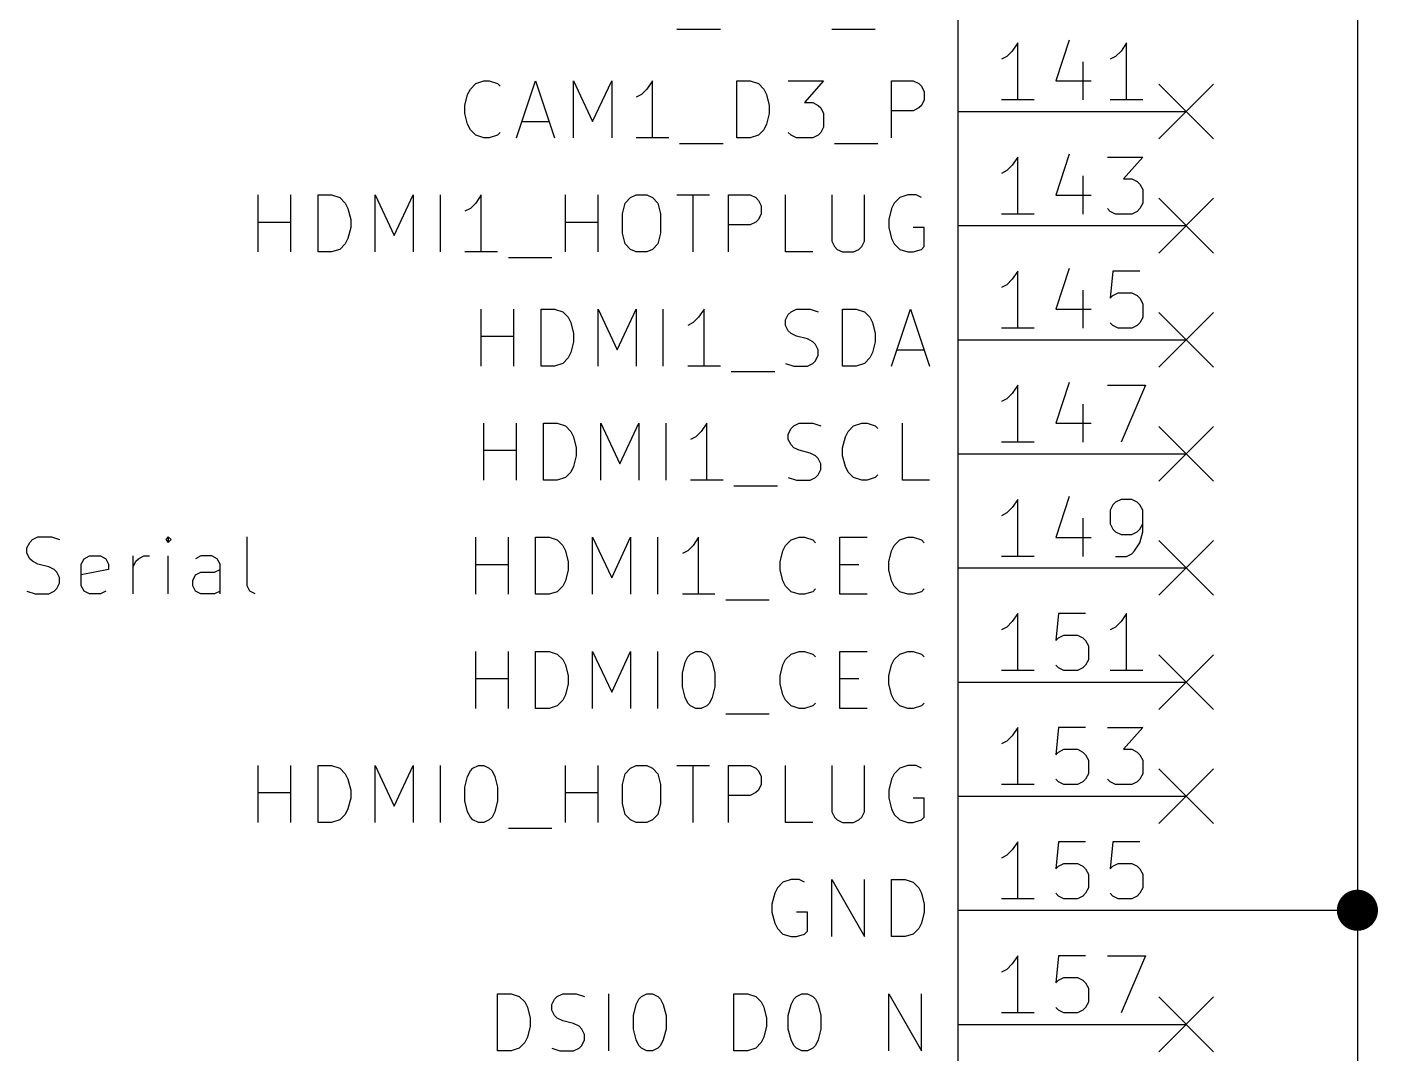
# Model space of a CAD drawing. Extents: x 0.4 to 11.3, y -7.9 to -0.4.
# Drawn here: x 2.435 to 3.618, y -4.176 to -3.276 of the extents above; entities that cross this region are included whole.
import ezdxf

# ---------------------------------------------------------------- set-up
doc = ezdxf.new("R2010")
doc.units = 0
doc.header["$MEASUREMENT"] = 0
for name, color, linetype in [('BLUE2', 5, 'CONTINUOUS'), ('CYAN2', 4, 'CONTINUOUS'), ('GREEN3', 91, 'CONTINUOUS'), ('RED2', 1, 'CONTINUOUS'), ('RED3', 11, 'CONTINUOUS')]:
    doc.layers.add(name, color=color, linetype=linetype)

msp = doc.modelspace()

# ---------------------------------------------------------------- linework, layer by layer
at = {"layer": 'BLUE2', "linetype": 'CONTINUOUS'}
for p, q in [((3.426, -3.326), (3.474, -3.374)), ((3.474, -3.326), (3.426, -3.374)), ((3.426, -3.426), (3.474, -3.474)), ((3.474, -3.426), (3.426, -3.474)), ((3.426, -3.526), (3.474, -3.574)), ((3.474, -3.526), (3.426, -3.574)), ((3.426, -3.626), (3.474, -3.674)), ((3.474, -3.626), (3.426, -3.674)), ((3.426, -3.726), (3.474, -3.774)), ((3.474, -3.726), (3.426, -3.774)), ((3.426, -3.826), (3.474, -3.874)), ((3.474, -3.826), (3.426, -3.874)), ((3.426, -3.926), (3.474, -3.974)), ((3.474, -3.926), (3.426, -3.974)), ((3.426, -4.126), (3.474, -4.174)), ((3.474, -4.126), (3.426, -4.174))]:
    msp.add_line(p, q, dxfattribs=at)
at = {"layer": 'CYAN2', "linetype": 'CONTINUOUS'}
for p, q in [((3.0038, -3.2779), (3.0419, -3.2779)), ((3.1395, -3.2779), (3.1776, -3.2779)), ((2.8229, -3.3303), (2.8276, -3.3255)), ((2.8276, -3.3255), (2.8348, -3.3231)), ((2.8348, -3.3231), (2.8395, -3.3231)), ((2.8395, -3.3231), (2.8467, -3.3255)), ((2.8467, -3.3255), (2.849, -3.3279)), ((2.8633, -3.3731), (2.88, -3.3231)), ((2.88, -3.3231), (2.8967, -3.3731)), ((2.9133, -3.3731), (2.9133, -3.3231)), ((2.9133, -3.3231), (2.93, -3.3588)), ((2.93, -3.3588), (2.9467, -3.3231)), ((2.9467, -3.3231), (2.9467, -3.3731)), ((2.9824, -3.3231), (2.9776, -3.3303)), ((2.9824, -3.3731), (2.9824, -3.3231)), ((3.0562, -3.3731), (3.0562, -3.3231)), ((3.0562, -3.3231), (3.0681, -3.3231)), ((3.0681, -3.3231), (3.0752, -3.3255)), ((3.0752, -3.3255), (3.08, -3.3303)), ((3.1014, -3.3231), (3.1324, -3.3231)), ((3.1324, -3.3231), (3.1157, -3.3422)), ((3.1919, -3.3731), (3.1919, -3.3231)), ((3.1919, -3.3231), (3.2109, -3.3231)), ((3.2109, -3.3231), (3.2157, -3.3255)), ((3.2157, -3.3255), (3.2181, -3.3279)), ((2.8181, -3.3446), (2.8205, -3.335)), ((2.8205, -3.335), (2.8229, -3.3303)), ((2.9729, -3.335), (2.9681, -3.3374)), ((2.9776, -3.3303), (2.9729, -3.335)), ((3.08, -3.3303), (3.0824, -3.335)), ((3.0824, -3.335), (3.0848, -3.3446)), ((3.2181, -3.3279), (3.2205, -3.3327)), ((3.2205, -3.3327), (3.2205, -3.3398)), ((2.8181, -3.3517), (2.8181, -3.3446)), ((3.0848, -3.3446), (3.0848, -3.3517)), ((3.1157, -3.3422), (3.1229, -3.3422)), ((3.1229, -3.3422), (3.1276, -3.3446)), ((3.1276, -3.3446), (3.13, -3.3469)), ((3.13, -3.3469), (3.1324, -3.3517)), ((3.2157, -3.3469), (3.2109, -3.3493)), ((3.2181, -3.3446), (3.2157, -3.3469)), ((3.2205, -3.3398), (3.2181, -3.3446)), ((2.8205, -3.3612), (2.8181, -3.3517)), ((2.8681, -3.3588), (2.8919, -3.3588)), ((3.0848, -3.3517), (3.0824, -3.3612)), ((3.1324, -3.3517), (3.1324, -3.3636)), ((3.2109, -3.3493), (3.1919, -3.3493)), ((2.8229, -3.366), (2.8205, -3.3612)), ((2.8276, -3.3708), (2.8229, -3.366)), ((2.8348, -3.3731), (2.8276, -3.3708)), ((2.8467, -3.3708), (2.8395, -3.3731)), ((2.849, -3.3684), (2.8467, -3.3708)), ((3.0752, -3.3708), (3.0681, -3.3731)), ((3.08, -3.366), (3.0752, -3.3708)), ((3.0824, -3.3612), (3.08, -3.366)), ((3.1038, -3.3708), (3.1014, -3.3684)), ((3.1086, -3.3731), (3.1038, -3.3708)), ((3.1276, -3.3708), (3.1229, -3.3731)), ((3.13, -3.3684), (3.1276, -3.3708)), ((3.1324, -3.3636), (3.13, -3.3684)), ((2.8395, -3.3731), (2.8348, -3.3731)), ((2.9967, -3.3731), (2.9681, -3.3731)), ((3.0062, -3.3779), (3.0443, -3.3779)), ((3.0681, -3.3731), (3.0562, -3.3731)), ((3.1229, -3.3731), (3.1086, -3.3731)), ((3.1419, -3.3779), (3.18, -3.3779)), ((2.6371, -3.4731), (2.6371, -3.4231)), ((2.6657, -3.4731), (2.6657, -3.4231)), ((2.6895, -3.4731), (2.6895, -3.4231)), ((2.6895, -3.4231), (2.7014, -3.4231)), ((2.7014, -3.4231), (2.7086, -3.4255)), ((2.7086, -3.4255), (2.7133, -3.4303)), ((2.7133, -3.4303), (2.7157, -3.435)), ((2.7395, -3.4731), (2.7395, -3.4231)), ((2.7395, -3.4231), (2.7562, -3.4588)), ((2.7562, -3.4588), (2.7729, -3.4231)), ((2.7729, -3.4231), (2.7729, -3.4731)), ((2.7967, -3.4731), (2.7967, -3.4231)), ((2.8276, -3.4303), (2.8229, -3.435)), ((2.8324, -3.4231), (2.8276, -3.4303)), ((2.8324, -3.4731), (2.8324, -3.4231)), ((2.9062, -3.4731), (2.9062, -3.4231)), ((2.9348, -3.4731), (2.9348, -3.4231)), ((2.9562, -3.4398), (2.9586, -3.4303)), ((2.9586, -3.4303), (2.9633, -3.4255)), ((2.9633, -3.4255), (2.9681, -3.4231)), ((2.9681, -3.4231), (2.9776, -3.4231)), ((2.9776, -3.4231), (2.9824, -3.4255)), ((2.9824, -3.4255), (2.9871, -3.4303)), ((2.9871, -3.4303), (2.9895, -3.4398)), ((3.0038, -3.4231), (3.0324, -3.4231)), ((3.0181, -3.4731), (3.0181, -3.4231)), ((3.049, -3.4731), (3.049, -3.4231)), ((3.049, -3.4231), (3.0681, -3.4231)), ((3.0681, -3.4231), (3.0729, -3.4255)), ((3.0729, -3.4255), (3.0752, -3.4279)), ((3.0752, -3.4279), (3.0776, -3.4327)), ((3.099, -3.4731), (3.099, -3.4231)), ((3.1395, -3.4231), (3.1395, -3.4636)), ((3.1681, -3.4636), (3.1681, -3.4231)), ((3.1943, -3.4303), (3.1919, -3.435)), ((3.199, -3.4255), (3.1943, -3.4303)), ((3.2062, -3.4231), (3.199, -3.4255)), ((3.2133, -3.4231), (3.2062, -3.4231)), ((3.2181, -3.4255), (3.2133, -3.4231)), ((2.7157, -3.435), (2.7181, -3.4446)), ((2.8229, -3.435), (2.8181, -3.4374)), ((2.9562, -3.4565), (2.9562, -3.4398)), ((2.9895, -3.4398), (2.9895, -3.4565)), ((3.0776, -3.4398), (3.0752, -3.4446)), ((3.0776, -3.4327), (3.0776, -3.4398)), ((3.1919, -3.435), (3.1895, -3.4446)), ((2.6371, -3.4469), (2.6657, -3.4469)), ((2.7181, -3.4517), (2.7157, -3.4612)), ((2.7181, -3.4446), (2.7181, -3.4517)), ((2.9062, -3.4469), (2.9348, -3.4469)), ((3.0681, -3.4493), (3.049, -3.4493)), ((3.0729, -3.4469), (3.0681, -3.4493)), ((3.0752, -3.4446), (3.0729, -3.4469)), ((3.1895, -3.4446), (3.1895, -3.4517)), ((3.1895, -3.4517), (3.1919, -3.4612)), ((3.2205, -3.4517), (3.2109, -3.4517)), ((3.2205, -3.4684), (3.2205, -3.4517)), ((2.7133, -3.466), (2.7086, -3.4708)), ((2.7157, -3.4612), (2.7133, -3.466)), ((2.9586, -3.466), (2.9562, -3.4565)), ((2.9633, -3.4708), (2.9586, -3.466)), ((2.9871, -3.466), (2.9824, -3.4708)), ((2.9895, -3.4565), (2.9871, -3.466)), ((3.1395, -3.4636), (3.1419, -3.4684)), ((3.1657, -3.4684), (3.1681, -3.4636)), ((3.1919, -3.4612), (3.1943, -3.466)), ((3.1943, -3.466), (3.199, -3.4708)), ((2.7014, -3.4731), (2.6895, -3.4731)), ((2.7086, -3.4708), (2.7014, -3.4731)), ((2.8467, -3.4731), (2.8181, -3.4731)), ((2.8562, -3.4779), (2.8943, -3.4779)), ((2.9681, -3.4731), (2.9633, -3.4708)), ((2.9776, -3.4731), (2.9681, -3.4731)), ((2.9824, -3.4708), (2.9776, -3.4731)), ((3.1229, -3.4731), (3.099, -3.4731)), ((3.1419, -3.4684), (3.1443, -3.4708)), ((3.1443, -3.4708), (3.149, -3.4731)), ((3.149, -3.4731), (3.1586, -3.4731)), ((3.1586, -3.4731), (3.1633, -3.4708)), ((3.1633, -3.4708), (3.1657, -3.4684)), ((3.199, -3.4708), (3.2062, -3.4731)), ((3.2062, -3.4731), (3.2109, -3.4731)), ((3.2109, -3.4731), (3.2181, -3.4708)), ((3.2181, -3.4708), (3.2205, -3.4684)), ((2.8324, -3.5731), (2.8324, -3.5231)), ((2.8609, -3.5731), (2.8609, -3.5231)), ((2.8848, -3.5731), (2.8848, -3.5231)), ((2.8848, -3.5231), (2.8967, -3.5231)), ((2.8967, -3.5231), (2.9038, -3.5255)), ((2.9038, -3.5255), (2.9086, -3.5303)), ((2.9348, -3.5731), (2.9348, -3.5231)), ((2.9348, -3.5231), (2.9514, -3.5588)), ((2.9514, -3.5588), (2.9681, -3.5231)), ((2.9681, -3.5231), (2.9681, -3.5731)), ((2.9919, -3.5731), (2.9919, -3.5231)), ((3.0276, -3.5231), (3.0229, -3.5303)), ((3.0276, -3.5731), (3.0276, -3.5231)), ((3.1014, -3.5279), (3.1038, -3.5255)), ((3.1038, -3.5255), (3.1086, -3.5231)), ((3.1086, -3.5231), (3.1205, -3.5231)), ((3.1205, -3.5231), (3.1276, -3.5255)), ((3.149, -3.5731), (3.149, -3.5231)), ((3.149, -3.5231), (3.1609, -3.5231)), ((3.1609, -3.5231), (3.1681, -3.5255)), ((3.1681, -3.5255), (3.1729, -3.5303)), ((3.1919, -3.5731), (3.2086, -3.5231)), ((3.2086, -3.5231), (3.2252, -3.5731)), ((2.9086, -3.5303), (2.911, -3.535)), ((2.911, -3.535), (2.9133, -3.5446)), ((3.0181, -3.535), (3.0133, -3.5374)), ((3.0229, -3.5303), (3.0181, -3.535)), ((3.099, -3.5327), (3.1014, -3.5279)), ((3.099, -3.5374), (3.099, -3.5327)), ((3.1014, -3.5422), (3.099, -3.5374)), ((3.1729, -3.5303), (3.1752, -3.535)), ((3.1752, -3.535), (3.1776, -3.5446)), ((2.8324, -3.5469), (2.8609, -3.5469)), ((2.9133, -3.5446), (2.9133, -3.5517)), ((3.1038, -3.5446), (3.1014, -3.5422)), ((3.1086, -3.5469), (3.1038, -3.5446)), ((3.1181, -3.5493), (3.1086, -3.5469)), ((3.1229, -3.5517), (3.1181, -3.5493)), ((3.1776, -3.5446), (3.1776, -3.5517)), ((2.911, -3.5612), (2.9086, -3.566)), ((2.9133, -3.5517), (2.911, -3.5612)), ((3.1252, -3.5541), (3.1229, -3.5517)), ((3.1276, -3.5588), (3.1252, -3.5541)), ((3.1276, -3.5636), (3.1276, -3.5588)), ((3.1752, -3.5612), (3.1729, -3.566)), ((3.1776, -3.5517), (3.1752, -3.5612)), ((3.1967, -3.5588), (3.2205, -3.5588)), ((2.8967, -3.5731), (2.8848, -3.5731)), ((2.9038, -3.5708), (2.8967, -3.5731)), ((2.9086, -3.566), (2.9038, -3.5708)), ((3.0419, -3.5731), (3.0133, -3.5731)), ((3.099, -3.5708), (3.1062, -3.5731)), ((3.1062, -3.5731), (3.1181, -3.5731)), ((3.1181, -3.5731), (3.1229, -3.5708)), ((3.1229, -3.5708), (3.1252, -3.5684)), ((3.1252, -3.5684), (3.1276, -3.5636)), ((3.1609, -3.5731), (3.149, -3.5731)), ((3.1681, -3.5708), (3.1609, -3.5731)), ((3.1729, -3.566), (3.1681, -3.5708)), ((3.0514, -3.5779), (3.0895, -3.5779)), ((2.8348, -3.6731), (2.8348, -3.6231)), ((2.8633, -3.6731), (2.8633, -3.6231)), ((2.8871, -3.6731), (2.8871, -3.6231)), ((2.8871, -3.6231), (2.899, -3.6231)), ((2.899, -3.6231), (2.9062, -3.6255)), ((2.9062, -3.6255), (2.911, -3.6303)), ((2.911, -3.6303), (2.9133, -3.635)), ((2.9371, -3.6731), (2.9371, -3.6231)), ((2.9371, -3.6231), (2.9538, -3.6588)), ((2.9538, -3.6588), (2.9705, -3.6231)), ((2.9705, -3.6231), (2.9705, -3.6731)), ((2.9943, -3.6731), (2.9943, -3.6231)), ((3.0252, -3.6303), (3.0205, -3.635)), ((3.03, -3.6231), (3.0252, -3.6303)), ((3.03, -3.6731), (3.03, -3.6231)), ((3.1014, -3.6327), (3.1038, -3.6279)), ((3.1014, -3.6374), (3.1014, -3.6327)), ((3.1038, -3.6279), (3.1062, -3.6255)), ((3.1062, -3.6255), (3.111, -3.6231)), ((3.111, -3.6231), (3.1229, -3.6231)), ((3.1229, -3.6231), (3.13, -3.6255)), ((3.1514, -3.635), (3.1538, -3.6303)), ((3.1538, -3.6303), (3.1586, -3.6255)), ((3.1586, -3.6255), (3.1657, -3.6231)), ((3.1657, -3.6231), (3.1705, -3.6231)), ((3.1705, -3.6231), (3.1776, -3.6255)), ((3.1776, -3.6255), (3.18, -3.6279)), ((3.2014, -3.6731), (3.2014, -3.6231)), ((2.9133, -3.635), (2.9157, -3.6446)), ((2.9157, -3.6446), (2.9157, -3.6517)), ((3.0205, -3.635), (3.0157, -3.6374)), ((3.1038, -3.6422), (3.1014, -3.6374)), ((3.1062, -3.6446), (3.1038, -3.6422)), ((3.111, -3.6469), (3.1062, -3.6446)), ((3.149, -3.6446), (3.1514, -3.635)), ((3.149, -3.6517), (3.149, -3.6446)), ((2.8348, -3.6469), (2.8633, -3.6469)), ((2.9157, -3.6517), (2.9133, -3.6612)), ((3.1205, -3.6493), (3.111, -3.6469)), ((3.1252, -3.6517), (3.1205, -3.6493)), ((3.1276, -3.6541), (3.1252, -3.6517)), ((3.13, -3.6588), (3.1276, -3.6541)), ((3.1514, -3.6612), (3.149, -3.6517)), ((2.911, -3.666), (2.9062, -3.6708)), ((2.9133, -3.6612), (2.911, -3.666)), ((3.1252, -3.6708), (3.1276, -3.6684)), ((3.1276, -3.6684), (3.13, -3.6636)), ((3.13, -3.6636), (3.13, -3.6588)), ((3.1538, -3.666), (3.1514, -3.6612)), ((3.1586, -3.6708), (3.1538, -3.666)), ((3.18, -3.6684), (3.1776, -3.6708)), ((2.899, -3.6731), (2.8871, -3.6731)), ((2.9062, -3.6708), (2.899, -3.6731)), ((3.0443, -3.6731), (3.0157, -3.6731)), ((3.0538, -3.6779), (3.0919, -3.6779)), ((3.1014, -3.6708), (3.1086, -3.6731)), ((3.1086, -3.6731), (3.1205, -3.6731)), ((3.1205, -3.6731), (3.1252, -3.6708)), ((3.1657, -3.6731), (3.1586, -3.6708)), ((3.1705, -3.6731), (3.1657, -3.6731)), ((3.1776, -3.6708), (3.1705, -3.6731)), ((3.2252, -3.6731), (3.2014, -3.6731)), ((2.8276, -3.7731), (2.8276, -3.7231)), ((2.8562, -3.7731), (2.8562, -3.7231)), ((2.88, -3.7731), (2.88, -3.7231)), ((2.88, -3.7231), (2.8919, -3.7231)), ((2.8919, -3.7231), (2.899, -3.7255)), ((2.899, -3.7255), (2.9038, -3.7303)), ((2.93, -3.7731), (2.93, -3.7231)), ((2.93, -3.7231), (2.9467, -3.7588)), ((2.9467, -3.7588), (2.9633, -3.7231)), ((2.9633, -3.7231), (2.9633, -3.7731)), ((2.9871, -3.7731), (2.9871, -3.7231)), ((3.0229, -3.7231), (3.0181, -3.7303)), ((3.0229, -3.7731), (3.0229, -3.7231)), ((3.099, -3.7303), (3.1038, -3.7255)), ((3.1038, -3.7255), (3.111, -3.7231)), ((3.111, -3.7231), (3.1157, -3.7231)), ((3.1157, -3.7231), (3.1229, -3.7255)), ((3.1229, -3.7255), (3.1252, -3.7279)), ((3.1467, -3.7731), (3.1467, -3.7231)), ((3.1467, -3.7231), (3.1705, -3.7231)), ((3.1943, -3.7303), (3.199, -3.7255)), ((3.199, -3.7255), (3.2062, -3.7231)), ((3.2062, -3.7231), (3.2109, -3.7231)), ((3.2109, -3.7231), (3.2181, -3.7255)), ((3.2181, -3.7255), (3.2205, -3.7279)), ((2.9038, -3.7303), (2.9062, -3.735)), ((2.9062, -3.735), (2.9086, -3.7446)), ((3.0133, -3.735), (3.0086, -3.7374)), ((3.0181, -3.7303), (3.0133, -3.735)), ((3.0943, -3.7446), (3.0967, -3.735)), ((3.0967, -3.735), (3.099, -3.7303)), ((3.1895, -3.7446), (3.1919, -3.735)), ((3.1919, -3.735), (3.1943, -3.7303)), ((2.8276, -3.7469), (2.8562, -3.7469)), ((2.9086, -3.7446), (2.9086, -3.7517)), ((3.0943, -3.7517), (3.0943, -3.7446)), ((3.1467, -3.7469), (3.1633, -3.7469)), ((3.1895, -3.7517), (3.1895, -3.7446)), ((2.9062, -3.7612), (2.9038, -3.766)), ((2.9086, -3.7517), (2.9062, -3.7612)), ((3.0967, -3.7612), (3.0943, -3.7517)), ((3.099, -3.766), (3.0967, -3.7612)), ((3.1919, -3.7612), (3.1895, -3.7517)), ((3.1943, -3.766), (3.1919, -3.7612)), ((2.8919, -3.7731), (2.88, -3.7731)), ((2.899, -3.7708), (2.8919, -3.7731)), ((2.9038, -3.766), (2.899, -3.7708)), ((3.0371, -3.7731), (3.0086, -3.7731)), ((3.1038, -3.7708), (3.099, -3.766)), ((3.111, -3.7731), (3.1038, -3.7708)), ((3.1157, -3.7731), (3.111, -3.7731)), ((3.1229, -3.7708), (3.1157, -3.7731)), ((3.1252, -3.7684), (3.1229, -3.7708)), ((3.1705, -3.7731), (3.1467, -3.7731)), ((3.199, -3.7708), (3.1943, -3.766)), ((3.2062, -3.7731), (3.199, -3.7708)), ((3.2109, -3.7731), (3.2062, -3.7731)), ((3.2181, -3.7708), (3.2109, -3.7731)), ((3.2205, -3.7684), (3.2181, -3.7708)), ((3.0467, -3.7779), (3.0848, -3.7779)), ((2.8276, -3.8731), (2.8276, -3.8231)), ((2.8562, -3.8731), (2.8562, -3.8231)), ((2.88, -3.8731), (2.88, -3.8231)), ((2.88, -3.8231), (2.8919, -3.8231)), ((2.8919, -3.8231), (2.899, -3.8255)), ((2.899, -3.8255), (2.9038, -3.8303)), ((2.9038, -3.8303), (2.9062, -3.835)), ((2.93, -3.8731), (2.93, -3.8231)), ((2.93, -3.8231), (2.9467, -3.8588)), ((2.9467, -3.8588), (2.9633, -3.8231)), ((2.9633, -3.8231), (2.9633, -3.8731)), ((2.9871, -3.8731), (2.9871, -3.8231)), ((3.0086, -3.8422), (3.011, -3.8327)), ((3.011, -3.8327), (3.0133, -3.8279)), ((3.0133, -3.8279), (3.0157, -3.8255)), ((3.0157, -3.8255), (3.0205, -3.8231)), ((3.0205, -3.8231), (3.0252, -3.8231)), ((3.0252, -3.8231), (3.03, -3.8255)), ((3.03, -3.8255), (3.0324, -3.8279)), ((3.0324, -3.8279), (3.0348, -3.8327)), ((3.0348, -3.8327), (3.0371, -3.8422)), ((3.0967, -3.835), (3.099, -3.8303)), ((3.099, -3.8303), (3.1038, -3.8255)), ((3.1038, -3.8255), (3.111, -3.8231)), ((3.111, -3.8231), (3.1157, -3.8231)), ((3.1157, -3.8231), (3.1229, -3.8255)), ((3.1229, -3.8255), (3.1252, -3.8279)), ((3.1467, -3.8731), (3.1467, -3.8231)), ((3.1467, -3.8231), (3.1705, -3.8231)), ((3.1919, -3.835), (3.1943, -3.8303)), ((3.1943, -3.8303), (3.199, -3.8255)), ((3.199, -3.8255), (3.2062, -3.8231)), ((3.2062, -3.8231), (3.2109, -3.8231)), ((3.2109, -3.8231), (3.2181, -3.8255)), ((3.2181, -3.8255), (3.2205, -3.8279)), ((2.9062, -3.835), (2.9086, -3.8446)), ((2.9086, -3.8446), (2.9086, -3.8517)), ((3.0086, -3.8541), (3.0086, -3.8422)), ((3.0371, -3.8422), (3.0371, -3.8541)), ((3.0943, -3.8446), (3.0967, -3.835)), ((3.0943, -3.8517), (3.0943, -3.8446)), ((3.1895, -3.8446), (3.1919, -3.835)), ((3.1895, -3.8517), (3.1895, -3.8446)), ((2.8276, -3.8469), (2.8562, -3.8469)), ((2.9086, -3.8517), (2.9062, -3.8612)), ((3.011, -3.8636), (3.0086, -3.8541)), ((3.0371, -3.8541), (3.0348, -3.8636)), ((3.0967, -3.8612), (3.0943, -3.8517)), ((3.1467, -3.8469), (3.1633, -3.8469)), ((3.1919, -3.8612), (3.1895, -3.8517)), ((2.9038, -3.866), (2.899, -3.8708)), ((2.9062, -3.8612), (2.9038, -3.866)), ((3.0133, -3.8684), (3.011, -3.8636)), ((3.0157, -3.8708), (3.0133, -3.8684)), ((3.0324, -3.8684), (3.03, -3.8708)), ((3.0348, -3.8636), (3.0324, -3.8684)), ((3.099, -3.866), (3.0967, -3.8612)), ((3.1038, -3.8708), (3.099, -3.866)), ((3.1252, -3.8684), (3.1229, -3.8708)), ((3.1943, -3.866), (3.1919, -3.8612)), ((3.199, -3.8708), (3.1943, -3.866)), ((3.2205, -3.8684), (3.2181, -3.8708)), ((2.8919, -3.8731), (2.88, -3.8731)), ((2.899, -3.8708), (2.8919, -3.8731)), ((3.0205, -3.8731), (3.0157, -3.8708)), ((3.0252, -3.8731), (3.0205, -3.8731)), ((3.03, -3.8708), (3.0252, -3.8731)), ((3.0467, -3.8779), (3.0848, -3.8779)), ((3.111, -3.8731), (3.1038, -3.8708)), ((3.1157, -3.8731), (3.111, -3.8731)), ((3.1229, -3.8708), (3.1157, -3.8731)), ((3.1705, -3.8731), (3.1467, -3.8731)), ((3.2062, -3.8731), (3.199, -3.8708)), ((3.2109, -3.8731), (3.2062, -3.8731)), ((3.2181, -3.8708), (3.2109, -3.8731)), ((2.6371, -3.9731), (2.6371, -3.9231)), ((2.6657, -3.9731), (2.6657, -3.9231)), ((2.6895, -3.9731), (2.6895, -3.9231)), ((2.6895, -3.9231), (2.7014, -3.9231)), ((2.7014, -3.9231), (2.7086, -3.9255)), ((2.7086, -3.9255), (2.7133, -3.9303)), ((2.7395, -3.9731), (2.7395, -3.9231)), ((2.7395, -3.9231), (2.7562, -3.9588)), ((2.7562, -3.9588), (2.7729, -3.9231)), ((2.7729, -3.9231), (2.7729, -3.9731)), ((2.7967, -3.9731), (2.7967, -3.9231)), ((2.8205, -3.9327), (2.8229, -3.9279)), ((2.8229, -3.9279), (2.8252, -3.9255)), ((2.8252, -3.9255), (2.83, -3.9231)), ((2.83, -3.9231), (2.8348, -3.9231)), ((2.8348, -3.9231), (2.8395, -3.9255)), ((2.8395, -3.9255), (2.8419, -3.9279)), ((2.8419, -3.9279), (2.8443, -3.9327)), ((2.9062, -3.9731), (2.9062, -3.9231)), ((2.9348, -3.9731), (2.9348, -3.9231)), ((2.9586, -3.9303), (2.9633, -3.9255)), ((2.9633, -3.9255), (2.9681, -3.9231)), ((2.9681, -3.9231), (2.9776, -3.9231)), ((2.9776, -3.9231), (2.9824, -3.9255)), ((2.9824, -3.9255), (2.9871, -3.9303)), ((3.0038, -3.9231), (3.0324, -3.9231)), ((3.0181, -3.9731), (3.0181, -3.9231)), ((3.049, -3.9731), (3.049, -3.9231)), ((3.049, -3.9231), (3.0681, -3.9231)), ((3.0681, -3.9231), (3.0729, -3.9255)), ((3.0729, -3.9255), (3.0752, -3.9279)), ((3.0752, -3.9279), (3.0776, -3.9327)), ((3.099, -3.9731), (3.099, -3.9231)), ((3.1395, -3.9231), (3.1395, -3.9636)), ((3.1681, -3.9636), (3.1681, -3.9231)), ((3.199, -3.9255), (3.1943, -3.9303)), ((3.2062, -3.9231), (3.199, -3.9255)), ((3.2133, -3.9231), (3.2062, -3.9231)), ((3.2181, -3.9255), (3.2133, -3.9231)), ((2.7133, -3.9303), (2.7157, -3.935)), ((2.7157, -3.935), (2.7181, -3.9446)), ((2.8181, -3.9422), (2.8205, -3.9327)), ((2.8443, -3.9327), (2.8467, -3.9422)), ((2.9562, -3.9398), (2.9586, -3.9303)), ((2.9562, -3.9565), (2.9562, -3.9398)), ((2.9871, -3.9303), (2.9895, -3.9398)), ((2.9895, -3.9398), (2.9895, -3.9565)), ((3.0776, -3.9398), (3.0752, -3.9446)), ((3.0776, -3.9327), (3.0776, -3.9398)), ((3.1919, -3.935), (3.1895, -3.9446)), ((3.1943, -3.9303), (3.1919, -3.935)), ((2.6371, -3.9469), (2.6657, -3.9469)), ((2.7181, -3.9517), (2.7157, -3.9612)), ((2.7181, -3.9446), (2.7181, -3.9517)), ((2.8181, -3.9541), (2.8181, -3.9422)), ((2.8467, -3.9422), (2.8467, -3.9541)), ((2.9062, -3.9469), (2.9348, -3.9469)), ((3.0681, -3.9493), (3.049, -3.9493)), ((3.0729, -3.9469), (3.0681, -3.9493)), ((3.0752, -3.9446), (3.0729, -3.9469)), ((3.1895, -3.9446), (3.1895, -3.9517)), ((3.1895, -3.9517), (3.1919, -3.9612)), ((3.2205, -3.9517), (3.2109, -3.9517)), ((3.2205, -3.9684), (3.2205, -3.9517)), ((2.7157, -3.9612), (2.7133, -3.966)), ((2.8205, -3.9636), (2.8181, -3.9541)), ((2.8229, -3.9684), (2.8205, -3.9636)), ((2.8443, -3.9636), (2.8419, -3.9684)), ((2.8467, -3.9541), (2.8443, -3.9636)), ((2.9586, -3.966), (2.9562, -3.9565)), ((2.9895, -3.9565), (2.9871, -3.966)), ((3.1395, -3.9636), (3.1419, -3.9684)), ((3.1657, -3.9684), (3.1681, -3.9636)), ((3.1919, -3.9612), (3.1943, -3.966)), ((2.7014, -3.9731), (2.6895, -3.9731)), ((2.7086, -3.9708), (2.7014, -3.9731)), ((2.7133, -3.966), (2.7086, -3.9708)), ((2.8252, -3.9708), (2.8229, -3.9684)), ((2.83, -3.9731), (2.8252, -3.9708)), ((2.8348, -3.9731), (2.83, -3.9731)), ((2.8395, -3.9708), (2.8348, -3.9731)), ((2.8419, -3.9684), (2.8395, -3.9708)), ((2.9633, -3.9708), (2.9586, -3.966)), ((2.9681, -3.9731), (2.9633, -3.9708)), ((2.9776, -3.9731), (2.9681, -3.9731)), ((2.9824, -3.9708), (2.9776, -3.9731)), ((2.9871, -3.966), (2.9824, -3.9708)), ((3.1229, -3.9731), (3.099, -3.9731)), ((3.1419, -3.9684), (3.1443, -3.9708)), ((3.1443, -3.9708), (3.149, -3.9731)), ((3.149, -3.9731), (3.1586, -3.9731)), ((3.1586, -3.9731), (3.1633, -3.9708)), ((3.1633, -3.9708), (3.1657, -3.9684)), ((3.1943, -3.966), (3.199, -3.9708)), ((3.199, -3.9708), (3.2062, -3.9731)), ((3.2062, -3.9731), (3.2109, -3.9731)), ((3.2109, -3.9731), (3.2181, -3.9708)), ((3.2181, -3.9708), (3.2205, -3.9684)), ((2.8562, -3.9779), (2.8943, -3.9779)), ((3.1038, -4.0231), (3.0967, -4.0255)), ((3.1109, -4.0231), (3.1038, -4.0231)), ((3.1157, -4.0255), (3.1109, -4.0231)), ((3.1395, -4.0731), (3.1395, -4.0231)), ((3.1395, -4.0231), (3.1681, -4.0731)), ((3.1681, -4.0731), (3.1681, -4.0231)), ((3.1919, -4.0731), (3.1919, -4.0231)), ((3.1919, -4.0231), (3.2038, -4.0231)), ((3.2038, -4.0231), (3.2109, -4.0255)), ((3.0895, -4.035), (3.0871, -4.0446)), ((3.0919, -4.0303), (3.0895, -4.035)), ((3.0967, -4.0255), (3.0919, -4.0303)), ((3.2109, -4.0255), (3.2157, -4.0303)), ((3.2157, -4.0303), (3.2181, -4.035)), ((3.2181, -4.035), (3.2205, -4.0446)), ((3.0871, -4.0446), (3.0871, -4.0517)), ((3.2205, -4.0446), (3.2205, -4.0517)), ((3.0871, -4.0517), (3.0895, -4.0612)), ((3.1181, -4.0517), (3.1086, -4.0517)), ((3.1181, -4.0684), (3.1181, -4.0517)), ((3.2205, -4.0517), (3.2181, -4.0612)), ((3.0895, -4.0612), (3.0919, -4.066)), ((3.0919, -4.066), (3.0967, -4.0708)), ((3.0967, -4.0708), (3.1038, -4.0731)), ((3.1086, -4.0731), (3.1157, -4.0708)), ((3.1157, -4.0708), (3.1181, -4.0684)), ((3.2109, -4.0708), (3.2038, -4.0731)), ((3.2157, -4.066), (3.2109, -4.0708)), ((3.2181, -4.0612), (3.2157, -4.066)), ((3.1038, -4.0731), (3.1086, -4.0731)), ((3.2038, -4.0731), (3.1919, -4.0731)), ((2.8467, -4.1731), (2.8467, -4.1231)), ((2.8467, -4.1231), (2.8586, -4.1231)), ((2.8586, -4.1231), (2.8657, -4.1255)), ((2.8657, -4.1255), (2.8705, -4.1303)), ((2.8705, -4.1303), (2.8729, -4.135)), ((2.8943, -4.1327), (2.8967, -4.1279)), ((2.8967, -4.1279), (2.899, -4.1255)), ((2.899, -4.1255), (2.9038, -4.1231)), ((2.9038, -4.1231), (2.9157, -4.1231)), ((2.9157, -4.1231), (2.9229, -4.1255)), ((2.9443, -4.1731), (2.9443, -4.1231)), ((2.9681, -4.1327), (2.9705, -4.1279)), ((2.9705, -4.1279), (2.9729, -4.1255)), ((2.9729, -4.1255), (2.9776, -4.1231)), ((2.9776, -4.1231), (2.9824, -4.1231)), ((2.9824, -4.1231), (2.9871, -4.1255)), ((2.9871, -4.1255), (2.9895, -4.1279)), ((2.9895, -4.1279), (2.9919, -4.1327)), ((3.0538, -4.1731), (3.0538, -4.1231)), ((3.0538, -4.1231), (3.0657, -4.1231)), ((3.0657, -4.1231), (3.0729, -4.1255)), ((3.0729, -4.1255), (3.0776, -4.1303)), ((3.0776, -4.1303), (3.08, -4.135)), ((3.1038, -4.1327), (3.1062, -4.1279)), ((3.1062, -4.1279), (3.1086, -4.1255)), ((3.1086, -4.1255), (3.1133, -4.1231)), ((3.1133, -4.1231), (3.1181, -4.1231)), ((3.1181, -4.1231), (3.1229, -4.1255)), ((3.1229, -4.1255), (3.1252, -4.1279)), ((3.1252, -4.1279), (3.1276, -4.1327)), ((3.1895, -4.1731), (3.1895, -4.1231)), ((3.1895, -4.1231), (3.2181, -4.1731)), ((3.2181, -4.1731), (3.2181, -4.1231)), ((2.8729, -4.135), (2.8752, -4.1446)), ((2.8943, -4.1374), (2.8943, -4.1327)), ((2.8967, -4.1422), (2.8943, -4.1374)), ((2.9657, -4.1422), (2.9681, -4.1327)), ((2.9919, -4.1327), (2.9943, -4.1422)), ((3.08, -4.135), (3.0824, -4.1446)), ((3.1014, -4.1422), (3.1038, -4.1327)), ((3.1276, -4.1327), (3.13, -4.1422)), ((2.8752, -4.1517), (2.8729, -4.1612)), ((2.8752, -4.1446), (2.8752, -4.1517)), ((2.899, -4.1446), (2.8967, -4.1422)), ((2.9038, -4.1469), (2.899, -4.1446)), ((2.9133, -4.1493), (2.9038, -4.1469)), ((2.9181, -4.1517), (2.9133, -4.1493)), ((2.9205, -4.1541), (2.9181, -4.1517)), ((2.9657, -4.1541), (2.9657, -4.1422)), ((2.9943, -4.1422), (2.9943, -4.1541)), ((3.0824, -4.1517), (3.08, -4.1612)), ((3.0824, -4.1446), (3.0824, -4.1517)), ((3.1014, -4.1541), (3.1014, -4.1422)), ((3.13, -4.1422), (3.13, -4.1541)), ((2.8729, -4.1612), (2.8705, -4.166)), ((2.9229, -4.1588), (2.9205, -4.1541)), ((2.9205, -4.1684), (2.9229, -4.1636)), ((2.9229, -4.1636), (2.9229, -4.1588)), ((2.9681, -4.1636), (2.9657, -4.1541)), ((2.9705, -4.1684), (2.9681, -4.1636)), ((2.9919, -4.1636), (2.9895, -4.1684)), ((2.9943, -4.1541), (2.9919, -4.1636)), ((3.08, -4.1612), (3.0776, -4.166)), ((3.1038, -4.1636), (3.1014, -4.1541)), ((3.1062, -4.1684), (3.1038, -4.1636)), ((3.1276, -4.1636), (3.1252, -4.1684)), ((3.13, -4.1541), (3.1276, -4.1636)), ((2.8586, -4.1731), (2.8467, -4.1731)), ((2.8657, -4.1708), (2.8586, -4.1731)), ((2.8705, -4.166), (2.8657, -4.1708)), ((2.8943, -4.1708), (2.9014, -4.1731)), ((2.9014, -4.1731), (2.9133, -4.1731)), ((2.9133, -4.1731), (2.9181, -4.1708)), ((2.9181, -4.1708), (2.9205, -4.1684)), ((2.9729, -4.1708), (2.9705, -4.1684)), ((2.9776, -4.1731), (2.9729, -4.1708)), ((2.9824, -4.1731), (2.9776, -4.1731)), ((2.9871, -4.1708), (2.9824, -4.1731)), ((2.9895, -4.1684), (2.9871, -4.1708)), ((3.0657, -4.1731), (3.0538, -4.1731)), ((3.0729, -4.1708), (3.0657, -4.1731)), ((3.0776, -4.166), (3.0729, -4.1708)), ((3.1086, -4.1708), (3.1062, -4.1684)), ((3.1133, -4.1731), (3.1086, -4.1708)), ((3.1181, -4.1731), (3.1133, -4.1731)), ((3.1229, -4.1708), (3.1181, -4.1731)), ((3.1252, -4.1684), (3.1229, -4.1708))]:
    msp.add_line(p, q, dxfattribs=at)
at = {"layer": 'GREEN3', "linetype": 'CONTINUOUS'}
for p, q in [((3.6, -3.15), (3.6, -4.05)), ((3.45, -4.05), (3.6, -4.05)), ((3.6, -4.05), (3.6, -4.35))]:
    msp.add_line(p, q, dxfattribs=at)
at = {"layer": 'GREEN3', "const_width": 0.018}
msp.add_lwpolyline([(3.591, -4.05, 1), (3.609, -4.05, 1)], format="xyb", close=True, dxfattribs=at)
at = {"layer": 'RED2', "linetype": 'CONTINUOUS'}
for p, q in [((3.25, -1.25), (3.25, -6.35)), ((3.25, -3.35), (3.45, -3.35)), ((3.25, -3.45), (3.45, -3.45)), ((3.25, -3.55), (3.45, -3.55)), ((3.25, -3.65), (3.45, -3.65)), ((2.4345, -3.7323), (2.4369, -3.7276)), ((2.4369, -3.7276), (2.4393, -3.7252)), ((2.4393, -3.7252), (2.444, -3.7228)), ((2.444, -3.7228), (2.4559, -3.7228)), ((2.4559, -3.7228), (2.4631, -3.7252)), ((2.5583, -3.7228), (2.556, -3.7252)), ((2.556, -3.7252), (2.5583, -3.7276)), ((2.5607, -3.7252), (2.5583, -3.7228)), ((2.5583, -3.7228), (2.5583, -3.7276)), ((2.5583, -3.7276), (2.5607, -3.7252)), ((2.6274, -3.7657), (2.6274, -3.7228)), ((2.4345, -3.7371), (2.4345, -3.7323)), ((2.4369, -3.7419), (2.4345, -3.7371)), ((2.4845, -3.7419), (2.4893, -3.7395)), ((2.4893, -3.7395), (2.4988, -3.7395)), ((2.4988, -3.7395), (2.5036, -3.7419)), ((2.5274, -3.7728), (2.5274, -3.7395)), ((2.5321, -3.7419), (2.5369, -3.7395)), ((2.5369, -3.7395), (2.5417, -3.7395)), ((2.5583, -3.7728), (2.5583, -3.7395)), ((2.5869, -3.7395), (2.5821, -3.7419)), ((2.5964, -3.7395), (2.5869, -3.7395)), ((2.6012, -3.7419), (2.5964, -3.7395)), ((2.4393, -3.7442), (2.4369, -3.7419)), ((2.444, -3.7466), (2.4393, -3.7442)), ((2.4536, -3.749), (2.444, -3.7466)), ((2.4583, -3.7514), (2.4536, -3.749)), ((2.4607, -3.7538), (2.4583, -3.7514)), ((2.4821, -3.7466), (2.4845, -3.7419)), ((2.4821, -3.7657), (2.4821, -3.7466)), ((2.5059, -3.7514), (2.4821, -3.7561)), ((2.5036, -3.7419), (2.5059, -3.7466)), ((2.5059, -3.7466), (2.5059, -3.7514)), ((2.5274, -3.749), (2.5298, -3.7442)), ((2.5298, -3.7442), (2.5321, -3.7419)), ((2.5988, -3.7538), (2.6036, -3.7514)), ((2.6036, -3.7466), (2.6012, -3.7419)), ((2.6036, -3.7728), (2.6036, -3.7466)), ((3.25, -3.75), (3.45, -3.75)), ((2.4631, -3.7585), (2.4607, -3.7538)), ((2.4607, -3.768), (2.4631, -3.7633)), ((2.4631, -3.7633), (2.4631, -3.7585)), ((2.5798, -3.7609), (2.5821, -3.7561)), ((2.5798, -3.7657), (2.5798, -3.7609)), ((2.5821, -3.7561), (2.5869, -3.7538)), ((2.5869, -3.7538), (2.5988, -3.7538)), ((2.4345, -3.7704), (2.4417, -3.7728)), ((2.4417, -3.7728), (2.4536, -3.7728)), ((2.4536, -3.7728), (2.4583, -3.7704)), ((2.4583, -3.7704), (2.4607, -3.768)), ((2.4845, -3.7704), (2.4821, -3.7657)), ((2.4893, -3.7728), (2.4845, -3.7704)), ((2.4988, -3.7728), (2.4893, -3.7728)), ((2.5036, -3.7704), (2.4988, -3.7728)), ((2.5821, -3.7704), (2.5798, -3.7657)), ((2.5869, -3.7728), (2.5821, -3.7704)), ((2.5988, -3.7728), (2.5869, -3.7728)), ((2.6036, -3.7704), (2.5988, -3.7728)), ((2.6298, -3.7704), (2.6274, -3.7657)), ((2.6345, -3.7728), (2.6298, -3.7704)), ((3.25, -3.85), (3.45, -3.85)), ((3.25, -3.95), (3.45, -3.95)), ((3.25, -4.05), (3.45, -4.05)), ((3.25, -4.15), (3.45, -4.15))]:
    msp.add_line(p, q, dxfattribs=at)
at = {"layer": 'RED3', "linetype": 'CONTINUOUS'}
for p, q in [((3.3024, -3.2899), (3.2976, -3.297)), ((3.3024, -3.3399), (3.3024, -3.2899)), ((3.3476, -3.2875), (3.3357, -3.3232)), ((3.3976, -3.2899), (3.3929, -3.297)), ((3.3976, -3.3399), (3.3976, -3.2899)), ((3.2929, -3.3018), (3.2881, -3.3042)), ((3.2976, -3.297), (3.2929, -3.3018)), ((3.3881, -3.3018), (3.3833, -3.3042)), ((3.3929, -3.297), (3.3881, -3.3018)), ((3.3595, -3.3065), (3.3595, -3.3399)), ((3.3357, -3.3232), (3.3667, -3.3232)), ((3.3167, -3.3399), (3.2881, -3.3399)), ((3.4119, -3.3399), (3.3833, -3.3399)), ((3.3024, -3.3899), (3.2976, -3.397)), ((3.3024, -3.4399), (3.3024, -3.3899)), ((3.3476, -3.3875), (3.3357, -3.4232)), ((3.381, -3.3899), (3.4119, -3.3899)), ((3.4119, -3.3899), (3.3952, -3.4089)), ((3.2929, -3.4018), (3.2881, -3.4042)), ((3.2976, -3.397), (3.2929, -3.4018)), ((3.3595, -3.4065), (3.3595, -3.4399)), ((3.3952, -3.4089), (3.4024, -3.4089)), ((3.4024, -3.4089), (3.4071, -3.4113)), ((3.4071, -3.4113), (3.4095, -3.4137)), ((3.4095, -3.4137), (3.4119, -3.4184)), ((3.4119, -3.4184), (3.4119, -3.4304)), ((3.3357, -3.4232), (3.3667, -3.4232)), ((3.4119, -3.4304), (3.4095, -3.4351)), ((3.3167, -3.4399), (3.2881, -3.4399)), ((3.3833, -3.4375), (3.381, -3.4351)), ((3.3881, -3.4399), (3.3833, -3.4375)), ((3.4024, -3.4399), (3.3881, -3.4399)), ((3.4071, -3.4375), (3.4024, -3.4399)), ((3.4095, -3.4351), (3.4071, -3.4375)), ((3.3024, -3.4899), (3.2976, -3.497)), ((3.3024, -3.5399), (3.3024, -3.4899)), ((3.3476, -3.4875), (3.3357, -3.5232)), ((3.3857, -3.4899), (3.3833, -3.5137)), ((3.4095, -3.4899), (3.3857, -3.4899)), ((3.2929, -3.5018), (3.2881, -3.5042)), ((3.2976, -3.497), (3.2929, -3.5018)), ((3.3595, -3.5065), (3.3595, -3.5399)), ((3.3833, -3.5137), (3.3857, -3.5113)), ((3.3857, -3.5113), (3.3905, -3.5089)), ((3.3905, -3.5089), (3.4024, -3.5089)), ((3.4024, -3.5089), (3.4071, -3.5113)), ((3.4071, -3.5113), (3.4095, -3.5137)), ((3.4095, -3.5137), (3.4119, -3.5184)), ((3.3357, -3.5232), (3.3667, -3.5232)), ((3.4119, -3.5184), (3.4119, -3.5304)), ((3.3857, -3.5375), (3.3833, -3.5351)), ((3.3905, -3.5399), (3.3857, -3.5375)), ((3.4071, -3.5375), (3.4024, -3.5399)), ((3.4095, -3.5351), (3.4071, -3.5375)), ((3.4119, -3.5304), (3.4095, -3.5351)), ((3.3167, -3.5399), (3.2881, -3.5399)), ((3.4024, -3.5399), (3.3905, -3.5399)), ((3.2976, -3.597), (3.2929, -3.6018)), ((3.3024, -3.5899), (3.2976, -3.597)), ((3.3024, -3.6399), (3.3024, -3.5899)), ((3.3476, -3.5875), (3.3357, -3.6232)), ((3.381, -3.5899), (3.4143, -3.5899)), ((3.4143, -3.5899), (3.3929, -3.6399)), ((3.2929, -3.6018), (3.2881, -3.6042)), ((3.3595, -3.6065), (3.3595, -3.6399)), ((3.3357, -3.6232), (3.3667, -3.6232)), ((3.3167, -3.6399), (3.2881, -3.6399)), ((3.3024, -3.6899), (3.2976, -3.697)), ((3.3024, -3.7399), (3.3024, -3.6899)), ((3.3476, -3.6875), (3.3357, -3.7232)), ((3.3881, -3.6923), (3.3857, -3.6946)), ((3.3929, -3.6899), (3.3881, -3.6923)), ((3.4024, -3.6899), (3.3929, -3.6899)), ((3.4071, -3.6923), (3.4024, -3.6899)), ((3.4095, -3.6946), (3.4071, -3.6923)), ((3.2929, -3.7018), (3.2881, -3.7042)), ((3.2976, -3.697), (3.2929, -3.7018)), ((3.3857, -3.6946), (3.3833, -3.6994)), ((3.3833, -3.6994), (3.3833, -3.7113)), ((3.4119, -3.6994), (3.4095, -3.6946)), ((3.4119, -3.7184), (3.4119, -3.6994)), ((3.3595, -3.7065), (3.3595, -3.7399)), ((3.3833, -3.7113), (3.3857, -3.7161)), ((3.3857, -3.7161), (3.3881, -3.7184)), ((3.4071, -3.7184), (3.4095, -3.7161)), ((3.4095, -3.7161), (3.4119, -3.7113)), ((3.3357, -3.7232), (3.3667, -3.7232)), ((3.3881, -3.7184), (3.3929, -3.7208)), ((3.3929, -3.7208), (3.4024, -3.7208)), ((3.4024, -3.7208), (3.4071, -3.7184)), ((3.4095, -3.728), (3.4119, -3.7184)), ((3.3976, -3.7399), (3.4024, -3.7375)), ((3.4024, -3.7375), (3.4048, -3.7351)), ((3.4048, -3.7351), (3.4095, -3.728)), ((3.3167, -3.7399), (3.2881, -3.7399)), ((3.3881, -3.7399), (3.3976, -3.7399)), ((3.2976, -3.797), (3.2929, -3.8018)), ((3.3024, -3.7899), (3.2976, -3.797)), ((3.3024, -3.8399), (3.3024, -3.7899)), ((3.3381, -3.7899), (3.3357, -3.8137)), ((3.3619, -3.7899), (3.3381, -3.7899)), ((3.3929, -3.797), (3.3881, -3.8018)), ((3.3976, -3.7899), (3.3929, -3.797)), ((3.3976, -3.8399), (3.3976, -3.7899)), ((3.2929, -3.8018), (3.2881, -3.8042)), ((3.3381, -3.8113), (3.3429, -3.8089)), ((3.3429, -3.8089), (3.3548, -3.8089)), ((3.3548, -3.8089), (3.3595, -3.8113)), ((3.3881, -3.8018), (3.3833, -3.8042)), ((3.3357, -3.8137), (3.3381, -3.8113)), ((3.3595, -3.8113), (3.3619, -3.8137)), ((3.3619, -3.8137), (3.3643, -3.8184)), ((3.3643, -3.8184), (3.3643, -3.8304)), ((3.3643, -3.8304), (3.3619, -3.8351)), ((3.3167, -3.8399), (3.2881, -3.8399)), ((3.3381, -3.8375), (3.3357, -3.8351)), ((3.3429, -3.8399), (3.3381, -3.8375)), ((3.3548, -3.8399), (3.3429, -3.8399)), ((3.3595, -3.8375), (3.3548, -3.8399)), ((3.3619, -3.8351), (3.3595, -3.8375)), ((3.4119, -3.8399), (3.3833, -3.8399)), ((3.3024, -3.8899), (3.2976, -3.897)), ((3.3024, -3.9399), (3.3024, -3.8899)), ((3.3381, -3.8899), (3.3357, -3.9137)), ((3.3619, -3.8899), (3.3381, -3.8899)), ((3.381, -3.8899), (3.4119, -3.8899)), ((3.4119, -3.8899), (3.3952, -3.9089)), ((3.2929, -3.9018), (3.2881, -3.9042)), ((3.2976, -3.897), (3.2929, -3.9018)), ((3.3357, -3.9137), (3.3381, -3.9113)), ((3.3381, -3.9113), (3.3429, -3.9089)), ((3.3429, -3.9089), (3.3548, -3.9089)), ((3.3548, -3.9089), (3.3595, -3.9113)), ((3.3595, -3.9113), (3.3619, -3.9137)), ((3.3619, -3.9137), (3.3643, -3.9184)), ((3.3952, -3.9089), (3.4024, -3.9089)), ((3.4024, -3.9089), (3.4071, -3.9113)), ((3.4071, -3.9113), (3.4095, -3.9137)), ((3.4095, -3.9137), (3.4119, -3.9184)), ((3.3643, -3.9184), (3.3643, -3.9304)), ((3.4119, -3.9184), (3.4119, -3.9304)), ((3.3167, -3.9399), (3.2881, -3.9399)), ((3.3381, -3.9375), (3.3357, -3.9351)), ((3.3429, -3.9399), (3.3381, -3.9375)), ((3.3548, -3.9399), (3.3429, -3.9399)), ((3.3595, -3.9375), (3.3548, -3.9399)), ((3.3619, -3.9351), (3.3595, -3.9375)), ((3.3643, -3.9304), (3.3619, -3.9351)), ((3.3833, -3.9375), (3.381, -3.9351)), ((3.3881, -3.9399), (3.3833, -3.9375)), ((3.4024, -3.9399), (3.3881, -3.9399)), ((3.4071, -3.9375), (3.4024, -3.9399)), ((3.4095, -3.9351), (3.4071, -3.9375)), ((3.4119, -3.9304), (3.4095, -3.9351)), ((3.2976, -3.997), (3.2929, -4.0018)), ((3.3024, -3.9899), (3.2976, -3.997)), ((3.3024, -4.0399), (3.3024, -3.9899)), ((3.3381, -3.9899), (3.3357, -4.0137)), ((3.3619, -3.9899), (3.3381, -3.9899)), ((3.3857, -3.9899), (3.3833, -4.0137)), ((3.4095, -3.9899), (3.3857, -3.9899)), ((3.2929, -4.0018), (3.2881, -4.0042)), ((3.3357, -4.0137), (3.3381, -4.0113)), ((3.3381, -4.0113), (3.3429, -4.0089)), ((3.3429, -4.0089), (3.3548, -4.0089)), ((3.3548, -4.0089), (3.3595, -4.0113)), ((3.3595, -4.0113), (3.3619, -4.0137)), ((3.3833, -4.0137), (3.3857, -4.0113)), ((3.3857, -4.0113), (3.3905, -4.0089)), ((3.3905, -4.0089), (3.4024, -4.0089)), ((3.4024, -4.0089), (3.4071, -4.0113)), ((3.4071, -4.0113), (3.4095, -4.0137)), ((3.3619, -4.0137), (3.3643, -4.0184)), ((3.3643, -4.0184), (3.3643, -4.0304)), ((3.4095, -4.0137), (3.4119, -4.0184)), ((3.4119, -4.0184), (3.4119, -4.0304)), ((3.3381, -4.0375), (3.3357, -4.0351)), ((3.3619, -4.0351), (3.3595, -4.0375)), ((3.3643, -4.0304), (3.3619, -4.0351)), ((3.3857, -4.0375), (3.3833, -4.0351)), ((3.4095, -4.0351), (3.4071, -4.0375)), ((3.4119, -4.0304), (3.4095, -4.0351)), ((3.3167, -4.0399), (3.2881, -4.0399)), ((3.3429, -4.0399), (3.3381, -4.0375)), ((3.3548, -4.0399), (3.3429, -4.0399)), ((3.3595, -4.0375), (3.3548, -4.0399)), ((3.3905, -4.0399), (3.3857, -4.0375)), ((3.4024, -4.0399), (3.3905, -4.0399)), ((3.4071, -4.0375), (3.4024, -4.0399)), ((3.3024, -4.0899), (3.2976, -4.097)), ((3.3024, -4.1399), (3.3024, -4.0899)), ((3.3381, -4.0899), (3.3357, -4.1137)), ((3.3619, -4.0899), (3.3381, -4.0899)), ((3.381, -4.0899), (3.4143, -4.0899)), ((3.4143, -4.0899), (3.3929, -4.1399)), ((3.2929, -4.1018), (3.2881, -4.1042)), ((3.2976, -4.097), (3.2929, -4.1018)), ((3.3357, -4.1137), (3.3381, -4.1113)), ((3.3381, -4.1113), (3.3429, -4.1089)), ((3.3429, -4.1089), (3.3548, -4.1089)), ((3.3548, -4.1089), (3.3595, -4.1113)), ((3.3595, -4.1113), (3.3619, -4.1137)), ((3.3619, -4.1137), (3.3643, -4.1184)), ((3.3643, -4.1184), (3.3643, -4.1304)), ((3.3167, -4.1399), (3.2881, -4.1399)), ((3.3381, -4.1375), (3.3357, -4.1351)), ((3.3429, -4.1399), (3.3381, -4.1375)), ((3.3548, -4.1399), (3.3429, -4.1399)), ((3.3595, -4.1375), (3.3548, -4.1399)), ((3.3619, -4.1351), (3.3595, -4.1375)), ((3.3643, -4.1304), (3.3619, -4.1351))]:
    msp.add_line(p, q, dxfattribs=at)

doc.saveas('drawing.dxf')
